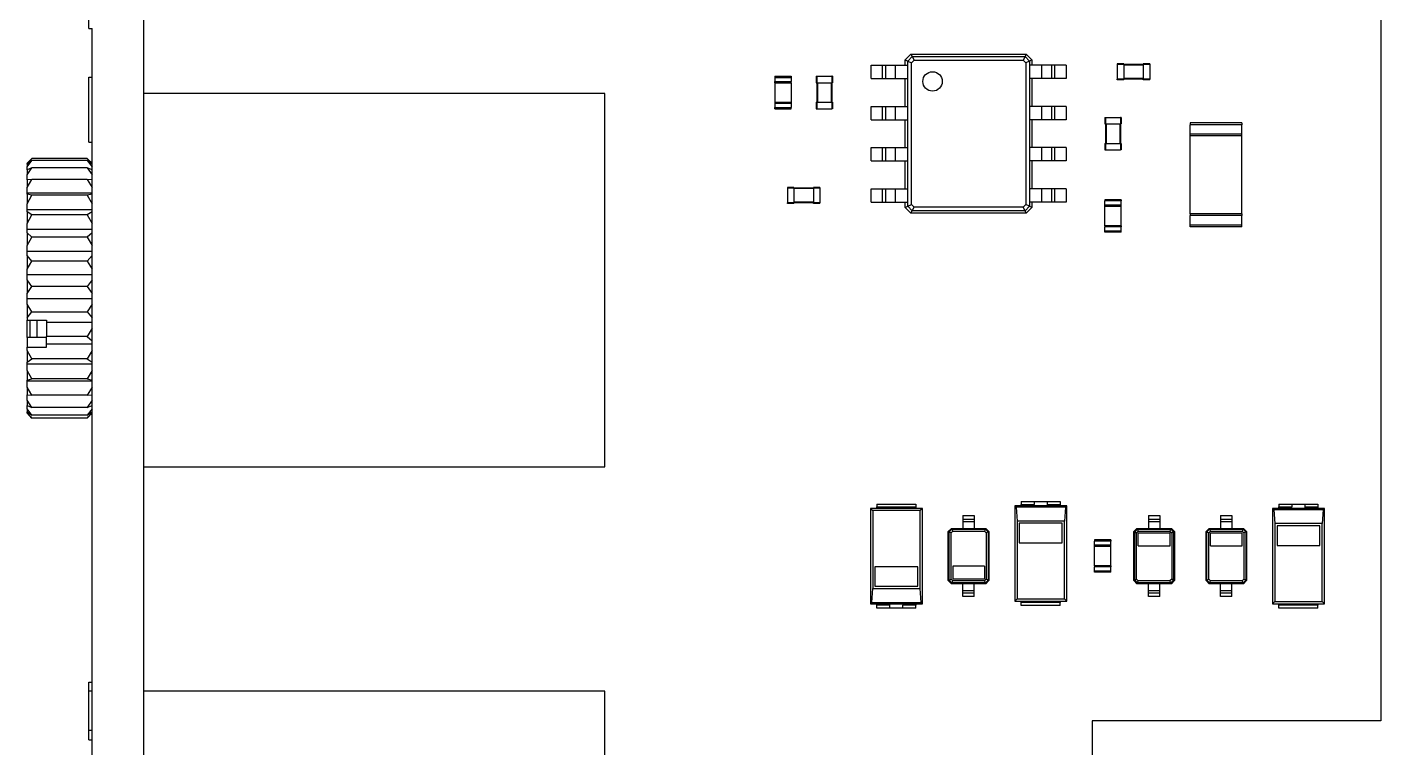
# Model space of a CAD drawing. Extents: x 437 to 795, y 364 to 621.
# Drawn here: x 711.6 to 795, y 448 to 492.4 of the extents above; entities that cross this region are included whole.
import ezdxf

# ---------------------------------------------------------------- set-up
doc = ezdxf.new("R2010")
doc.units = 0
doc.layers.get('0').update_dxf_attribs({"linetype": 'CONTINUOUS'})

msp = doc.modelspace()

# ---------------------------------------------------------------- linework, layer by layer
at = {"color": 7, "linetype": 'CONTINUOUS'}
for p, q in [((718.757, 364.345), (718.757, 621.345)), ((794.957, 594.445), (794.957, 449.665)), ((715.357, 492.345), (715.357, 493.345)), ((715.357, 492.345), (715.557, 492.345)), ((715.557, 370.845), (715.557, 492.345)), ((765.657, 490.41), (766.007, 490.76)), ((765.657, 490.41), (765.807, 490.335)), ((765.657, 490.08), (765.657, 490.41)), ((765.807, 490.335), (766.082, 490.61)), ((766.007, 490.76), (773.107, 490.76)), ((766.007, 490.76), (766.082, 490.61)), ((766.082, 490.61), (773.032, 490.61)), ((766.082, 490.61), (766.197, 490.38)), ((773.032, 490.61), (772.917, 490.38)), ((773.107, 490.76), (773.032, 490.61)), ((773.032, 490.61), (773.307, 490.335)), ((773.107, 490.76), (773.457, 490.41)), ((773.457, 490.41), (773.307, 490.335)), ((773.457, 490.41), (773.457, 490.08)), ((763.557, 489.26), (763.557, 490.08)), ((763.557, 490.08), (764.257, 490.08)), ((764.257, 489.26), (764.257, 490.08)), ((764.257, 490.08), (764.457, 490.08)), ((764.457, 489.26), (764.457, 490.08)), ((764.457, 490.08), (765.057, 490.08)), ((765.057, 489.26), (765.057, 490.08)), ((765.057, 490.08), (765.657, 490.08)), ((765.657, 490.08), (765.807, 490.08)), ((765.807, 490.335), (766.036, 490.22)), ((765.807, 490.08), (765.807, 490.335)), ((765.807, 489.26), (765.807, 490.08)), ((766.036, 490.22), (766.197, 490.38)), ((766.036, 481.5), (766.036, 490.22)), ((766.197, 490.38), (772.917, 490.38)), ((772.917, 490.38), (773.077, 490.22)), ((773.307, 490.335), (773.077, 490.22)), ((773.077, 490.22), (773.077, 481.5)), ((773.307, 490.335), (773.307, 490.08)), ((773.307, 490.08), (773.307, 489.26)), ((773.457, 490.08), (773.307, 490.08)), ((774.057, 490.08), (773.457, 490.08)), ((774.057, 490.08), (774.057, 489.26)), ((774.657, 490.08), (774.057, 490.08)), ((774.657, 490.08), (774.657, 489.26)), ((774.857, 490.08), (774.657, 490.08)), ((774.857, 490.08), (774.857, 489.26)), ((775.557, 490.08), (774.857, 490.08)), ((775.557, 490.08), (775.557, 489.26)), ((778.717, 490.17), (778.717, 490.13)), ((779.117, 490.17), (778.717, 490.17)), ((778.717, 490.13), (778.717, 489.21)), ((779.117, 490.13), (778.717, 490.13)), ((779.117, 490.17), (779.117, 490.13)), ((779.117, 490.13), (779.117, 489.21)), ((780.317, 490.13), (779.117, 490.13)), ((780.317, 490.09), (779.117, 490.09)), ((780.317, 490.17), (780.317, 490.13)), ((780.717, 490.17), (780.317, 490.17)), ((780.717, 490.13), (780.317, 490.13)), ((780.317, 490.13), (780.317, 489.21)), ((780.717, 490.17), (780.717, 490.13)), ((780.717, 490.13), (780.717, 489.21)), ((715.357, 485.335), (715.357, 489.335)), ((715.357, 489.335), (715.557, 489.335)), ((757.627, 489.4), (758.627, 489.4)), ((757.627, 489.4), (757.627, 489.33)), ((757.627, 489.33), (758.627, 489.33)), ((757.627, 489.33), (757.627, 489.07)), ((757.627, 489), (757.627, 489.07)), ((757.627, 489.07), (758.627, 489.07)), ((757.627, 489), (757.627, 487.8)), ((757.627, 489), (758.627, 489)), ((758.627, 489.4), (758.627, 489.33)), ((758.627, 489.33), (758.627, 489.07)), ((758.627, 489), (758.627, 489.07)), ((758.627, 489), (758.627, 487.8)), ((760.167, 489.4), (760.167, 489)), ((760.167, 489.4), (760.207, 489.4)), ((760.167, 489), (760.207, 489)), ((760.207, 489.4), (760.207, 489)), ((760.207, 489.4), (761.127, 489.4)), ((760.207, 489), (761.127, 489)), ((760.207, 489), (760.207, 487.8)), ((760.247, 489), (760.247, 487.8)), ((761.087, 489), (761.087, 487.8)), ((761.127, 489.4), (761.127, 489)), ((761.167, 489.4), (761.127, 489.4)), ((761.167, 489), (761.127, 489)), ((761.127, 489), (761.127, 487.8)), ((761.167, 489.4), (761.167, 489)), ((763.557, 489.26), (764.257, 489.26)), ((764.257, 489.26), (764.457, 489.26)), ((764.457, 489.26), (765.057, 489.26)), ((765.057, 489.26), (765.657, 489.26)), ((765.657, 489.26), (765.807, 489.26)), ((765.657, 487.54), (765.657, 489.26)), ((765.807, 487.54), (765.807, 489.26)), ((773.307, 489.26), (773.307, 487.54)), ((773.457, 489.26), (773.307, 489.26)), ((774.057, 489.26), (773.457, 489.26)), ((773.457, 489.26), (773.457, 487.54)), ((774.657, 489.26), (774.057, 489.26)), ((774.857, 489.26), (774.657, 489.26)), ((775.557, 489.26), (774.857, 489.26)), ((778.717, 489.17), (778.717, 489.21)), ((779.117, 489.21), (778.717, 489.21)), ((779.117, 489.17), (778.717, 489.17)), ((780.317, 489.25), (779.117, 489.25)), ((779.117, 489.17), (779.117, 489.21)), ((780.317, 489.21), (779.117, 489.21)), ((780.317, 489.17), (780.317, 489.21)), ((780.717, 489.21), (780.317, 489.21)), ((780.717, 489.17), (780.317, 489.17)), ((780.717, 489.17), (780.717, 489.21)), ((747.157, 488.335), (718.757, 488.335)), ((747.157, 465.335), (747.157, 488.335)), ((757.627, 487.8), (758.627, 487.8)), ((757.627, 487.8), (757.627, 487.73)), ((757.627, 487.73), (757.627, 487.47)), ((757.627, 487.73), (758.627, 487.73)), ((757.627, 487.4), (757.627, 487.47)), ((757.627, 487.47), (758.627, 487.47)), ((757.627, 487.4), (758.627, 487.4)), ((758.627, 487.8), (758.627, 487.73)), ((758.627, 487.73), (758.627, 487.47)), ((758.627, 487.4), (758.627, 487.47)), ((760.167, 487.8), (760.167, 487.4)), ((760.167, 487.8), (760.207, 487.8)), ((760.167, 487.4), (760.207, 487.4)), ((760.207, 487.8), (760.207, 487.4)), ((760.207, 487.8), (761.127, 487.8)), ((760.207, 487.4), (761.127, 487.4)), ((761.127, 487.8), (761.127, 487.4)), ((761.167, 487.8), (761.127, 487.8)), ((761.167, 487.4), (761.127, 487.4)), ((761.167, 487.8), (761.167, 487.4)), ((763.557, 486.72), (763.557, 487.54)), ((763.557, 487.54), (764.257, 487.54)), ((764.257, 486.72), (764.257, 487.54)), ((764.257, 487.54), (764.457, 487.54)), ((764.457, 486.72), (764.457, 487.54)), ((764.457, 487.54), (765.057, 487.54)), ((765.057, 486.72), (765.057, 487.54)), ((765.057, 487.54), (765.657, 487.54)), ((765.657, 487.54), (765.807, 487.54)), ((765.807, 486.72), (765.807, 487.54)), ((773.307, 487.54), (773.307, 486.72)), ((773.457, 487.54), (773.307, 487.54)), ((774.057, 487.54), (773.457, 487.54)), ((774.057, 487.54), (774.057, 486.72)), ((774.657, 487.54), (774.057, 487.54)), ((774.657, 487.54), (774.657, 486.72)), ((774.857, 487.54), (774.657, 487.54)), ((774.857, 487.54), (774.857, 486.72)), ((775.557, 487.54), (774.857, 487.54)), ((775.557, 487.54), (775.557, 486.72)), ((763.557, 486.72), (764.257, 486.72)), ((764.257, 486.72), (764.457, 486.72)), ((764.457, 486.72), (765.057, 486.72)), ((765.057, 486.72), (765.657, 486.72)), ((765.657, 486.72), (765.807, 486.72)), ((765.657, 485), (765.657, 486.72)), ((765.807, 485), (765.807, 486.72)), ((773.307, 486.72), (773.307, 485)), ((773.457, 486.72), (773.307, 486.72)), ((774.057, 486.72), (773.457, 486.72)), ((773.457, 486.72), (773.457, 485)), ((774.657, 486.72), (774.057, 486.72)), ((774.857, 486.72), (774.657, 486.72)), ((775.557, 486.72), (774.857, 486.72)), ((777.947, 486.86), (777.947, 486.46)), ((777.947, 486.86), (777.987, 486.86)), ((777.947, 486.46), (777.987, 486.46)), ((777.987, 486.86), (777.987, 486.46)), ((777.987, 486.86), (778.907, 486.86)), ((777.987, 486.46), (778.907, 486.46)), ((777.987, 486.46), (777.987, 485.26)), ((778.027, 486.46), (778.027, 485.26)), ((778.867, 486.46), (778.867, 485.26)), ((778.907, 486.86), (778.907, 486.46)), ((778.947, 486.86), (778.907, 486.86)), ((778.947, 486.46), (778.907, 486.46)), ((778.907, 486.46), (778.907, 485.26)), ((778.947, 486.86), (778.947, 486.46)), ((783.197, 486.52), (783.197, 486.41)), ((786.397, 486.52), (783.197, 486.52)), ((786.397, 486.41), (783.197, 486.41)), ((783.197, 485.83), (783.197, 486.41)), ((786.397, 486.52), (786.397, 486.41)), ((786.397, 485.83), (786.397, 486.41)), ((783.197, 485.72), (783.197, 485.83)), ((786.397, 485.83), (783.197, 485.83)), ((783.197, 480.92), (783.197, 485.72)), ((786.397, 485.72), (783.197, 485.72)), ((786.397, 485.72), (786.397, 485.83)), ((786.397, 480.92), (786.397, 485.72)), ((715.357, 485.335), (715.557, 485.335)), ((763.557, 484.18), (763.557, 485)), ((763.557, 485), (764.257, 485)), ((764.257, 484.18), (764.257, 485)), ((764.257, 485), (764.457, 485)), ((764.457, 484.18), (764.457, 485)), ((764.457, 485), (765.057, 485)), ((765.057, 484.18), (765.057, 485)), ((765.057, 485), (765.657, 485)), ((765.657, 485), (765.807, 485)), ((765.807, 484.18), (765.807, 485)), ((773.307, 485), (773.307, 484.18)), ((773.457, 485), (773.307, 485)), ((774.057, 485), (773.457, 485)), ((774.057, 485), (774.057, 484.18)), ((774.657, 485), (774.057, 485)), ((774.657, 485), (774.657, 484.18)), ((774.857, 485), (774.657, 485)), ((774.857, 485), (774.857, 484.18)), ((775.557, 485), (774.857, 485)), ((775.557, 485), (775.557, 484.18)), ((777.947, 485.26), (777.947, 484.86)), ((777.947, 485.26), (777.987, 485.26)), ((777.947, 484.86), (777.987, 484.86)), ((777.987, 485.26), (777.987, 484.86)), ((777.987, 485.26), (778.907, 485.26)), ((777.987, 484.86), (778.907, 484.86)), ((778.907, 485.26), (778.907, 484.86)), ((778.947, 485.26), (778.907, 485.26)), ((778.947, 484.86), (778.907, 484.86)), ((778.947, 485.26), (778.947, 484.86)), ((711.557, 484.028), (711.857, 484.334)), ((711.786, 484.265), (711.557, 484.035)), ((711.557, 483.815), (711.857, 484.2)), ((711.857, 484.2), (711.557, 483.971)), ((711.557, 484.035), (711.557, 484.028)), ((711.557, 483.971), (711.557, 484.028)), ((711.557, 483.971), (711.557, 483.815)), ((711.557, 483.632), (711.557, 483.815)), ((711.557, 483.315), (711.857, 483.763)), ((711.857, 483.763), (711.557, 483.632)), ((715.257, 484.334), (711.857, 484.334)), ((715.257, 484.2), (711.857, 484.2)), ((715.257, 483.763), (711.857, 483.763)), ((715.257, 484.334), (715.557, 484.028)), ((715.257, 484.2), (715.557, 483.815)), ((715.557, 483.971), (715.257, 484.2)), ((715.257, 483.763), (715.557, 483.315)), ((715.557, 483.632), (715.257, 483.763)), ((715.557, 484.035), (715.327, 484.265)), ((763.557, 484.18), (764.257, 484.18)), ((764.257, 484.18), (764.457, 484.18)), ((764.457, 484.18), (765.057, 484.18)), ((765.057, 484.18), (765.657, 484.18)), ((765.657, 484.18), (765.807, 484.18)), ((765.657, 482.46), (765.657, 484.18)), ((765.807, 482.46), (765.807, 484.18)), ((773.307, 484.18), (773.307, 482.46)), ((773.457, 484.18), (773.307, 484.18)), ((774.057, 484.18), (773.457, 484.18)), ((773.457, 484.18), (773.457, 482.46)), ((774.657, 484.18), (774.057, 484.18)), ((774.857, 484.18), (774.657, 484.18)), ((775.557, 484.18), (774.857, 484.18)), ((711.557, 483.632), (711.557, 483.315)), ((711.557, 483.013), (711.557, 483.315)), ((711.557, 482.547), (711.857, 483.041)), ((711.857, 483.041), (711.557, 483.013)), ((711.557, 483.013), (711.557, 482.547)), ((715.257, 483.041), (711.857, 483.041)), ((715.257, 483.041), (715.557, 482.547)), ((715.557, 483.013), (715.257, 483.041)), ((711.557, 482.191), (711.557, 482.547)), ((715.557, 482.191), (711.557, 482.191)), ((711.557, 482.137), (711.557, 482.191)), ((711.857, 482.062), (711.557, 482.137)), ((711.557, 482.137), (711.557, 481.54)), ((711.557, 481.54), (711.857, 482.062)), ((715.257, 482.062), (711.857, 482.062)), ((715.557, 482.137), (715.257, 482.062)), ((715.257, 482.062), (715.557, 481.54)), ((758.397, 482.55), (758.397, 482.51)), ((758.797, 482.55), (758.397, 482.55)), ((758.797, 482.51), (758.397, 482.51)), ((758.397, 482.51), (758.397, 481.59)), ((758.797, 482.55), (758.797, 482.51)), ((758.797, 482.51), (758.797, 481.59)), ((759.997, 482.51), (758.797, 482.51)), ((759.997, 482.47), (758.797, 482.47)), ((759.997, 482.55), (759.997, 482.51)), ((760.397, 482.55), (759.997, 482.55)), ((760.397, 482.51), (759.997, 482.51)), ((759.997, 482.51), (759.997, 481.59)), ((760.397, 482.55), (760.397, 482.51)), ((760.397, 482.51), (760.397, 481.59)), ((763.557, 481.64), (763.557, 482.46)), ((763.557, 482.46), (764.257, 482.46)), ((764.257, 481.64), (764.257, 482.46)), ((764.257, 482.46), (764.457, 482.46)), ((764.457, 481.64), (764.457, 482.46)), ((764.457, 482.46), (765.057, 482.46)), ((765.057, 481.64), (765.057, 482.46)), ((765.057, 482.46), (765.657, 482.46)), ((765.657, 482.46), (765.807, 482.46)), ((765.807, 481.64), (765.807, 482.46)), ((773.307, 482.46), (773.307, 481.64)), ((773.457, 482.46), (773.307, 482.46)), ((774.057, 482.46), (773.457, 482.46)), ((774.057, 482.46), (774.057, 481.64)), ((774.657, 482.46), (774.057, 482.46)), ((774.657, 482.46), (774.657, 481.64)), ((774.857, 482.46), (774.657, 482.46)), ((774.857, 482.46), (774.857, 481.64)), ((775.557, 482.46), (774.857, 482.46)), ((775.557, 482.46), (775.557, 481.64)), ((711.557, 481.165), (711.557, 481.54)), ((758.797, 481.59), (758.397, 481.59)), ((758.397, 481.55), (758.397, 481.59)), ((758.797, 481.55), (758.397, 481.55)), ((759.997, 481.63), (758.797, 481.63)), ((758.797, 481.55), (758.797, 481.59)), ((759.997, 481.59), (758.797, 481.59)), ((759.997, 481.55), (759.997, 481.59)), ((760.397, 481.59), (759.997, 481.59)), ((760.397, 481.55), (759.997, 481.55)), ((760.397, 481.55), (760.397, 481.59)), ((763.557, 481.64), (764.257, 481.64)), ((764.257, 481.64), (764.457, 481.64)), ((764.457, 481.64), (765.057, 481.64)), ((765.057, 481.64), (765.657, 481.64)), ((765.657, 481.64), (765.807, 481.64)), ((765.657, 481.31), (765.657, 481.64)), ((765.657, 481.31), (765.807, 481.385)), ((766.007, 480.96), (765.657, 481.31)), ((765.807, 481.385), (765.807, 481.64)), ((765.807, 481.385), (766.036, 481.5)), ((766.082, 481.11), (765.807, 481.385)), ((766.197, 481.339), (766.036, 481.5)), ((766.082, 481.11), (766.197, 481.339)), ((772.917, 481.339), (766.197, 481.339)), ((773.077, 481.5), (772.917, 481.339)), ((773.032, 481.11), (772.917, 481.339)), ((773.307, 481.385), (773.032, 481.11)), ((773.307, 481.385), (773.077, 481.5)), ((773.457, 481.31), (773.107, 480.96)), ((773.307, 481.64), (773.307, 481.385)), ((773.457, 481.64), (773.307, 481.64)), ((773.457, 481.31), (773.307, 481.385)), ((774.057, 481.64), (773.457, 481.64)), ((773.457, 481.64), (773.457, 481.31)), ((774.657, 481.64), (774.057, 481.64)), ((774.857, 481.64), (774.657, 481.64)), ((775.557, 481.64), (774.857, 481.64)), ((777.947, 481.78), (777.947, 481.71)), ((778.947, 481.78), (777.947, 481.78)), ((778.947, 481.71), (777.947, 481.71)), ((777.947, 481.45), (777.947, 481.71)), ((777.947, 481.38), (777.947, 481.45)), ((778.947, 481.45), (777.947, 481.45)), ((777.947, 480.18), (777.947, 481.38)), ((778.947, 481.38), (777.947, 481.38)), ((778.947, 481.78), (778.947, 481.71)), ((778.947, 481.45), (778.947, 481.71)), ((778.947, 481.38), (778.947, 481.45)), ((778.947, 480.18), (778.947, 481.38)), ((715.557, 481.165), (711.557, 481.165)), ((711.557, 481.038), (711.557, 481.165)), ((711.857, 480.862), (711.557, 481.038)), ((711.557, 481.038), (711.557, 480.333)), ((711.557, 480.333), (711.857, 480.862)), ((715.257, 480.862), (711.857, 480.862)), ((715.557, 481.038), (715.257, 480.862)), ((715.257, 480.862), (715.557, 480.333)), ((766.007, 480.96), (766.082, 481.11)), ((773.107, 480.96), (766.007, 480.96)), ((773.032, 481.11), (766.082, 481.11)), ((773.107, 480.96), (773.032, 481.11)), ((783.197, 480.92), (783.197, 480.81)), ((786.397, 480.92), (783.197, 480.92)), ((786.397, 480.81), (783.197, 480.81)), ((783.197, 480.23), (783.197, 480.81)), ((786.397, 480.92), (786.397, 480.81)), ((786.397, 480.23), (786.397, 480.81)), ((711.557, 479.952), (711.557, 480.333)), ((715.557, 479.952), (711.557, 479.952)), ((711.557, 479.758), (711.557, 479.952)), ((711.857, 479.488), (711.557, 479.758)), ((711.557, 479.758), (711.557, 478.972)), ((715.557, 479.758), (715.257, 479.488)), ((777.947, 480.18), (777.947, 480.11)), ((778.947, 480.18), (777.947, 480.18)), ((778.947, 480.11), (777.947, 480.11)), ((777.947, 479.85), (777.947, 480.11)), ((778.947, 479.85), (777.947, 479.85)), ((777.947, 479.78), (777.947, 479.85)), ((778.947, 479.78), (777.947, 479.78)), ((778.947, 480.18), (778.947, 480.11)), ((778.947, 479.85), (778.947, 480.11)), ((778.947, 479.78), (778.947, 479.85)), ((786.397, 480.23), (783.197, 480.23)), ((783.197, 480.12), (783.197, 480.23)), ((786.397, 480.12), (783.197, 480.12)), ((786.397, 480.12), (786.397, 480.23)), ((711.557, 478.972), (711.857, 479.488)), ((711.557, 478.601), (711.557, 478.972)), ((715.257, 479.488), (711.857, 479.488)), ((715.257, 479.488), (715.557, 478.972)), ((715.557, 478.601), (711.557, 478.601)), ((711.557, 478.347), (711.557, 478.601)), ((711.857, 477.993), (711.557, 478.347)), ((711.557, 478.347), (711.557, 477.51)), ((711.557, 477.51), (711.857, 477.993)), ((715.257, 477.993), (711.857, 477.993)), ((715.557, 478.347), (715.257, 477.993)), ((715.257, 477.993), (715.557, 477.51)), ((711.557, 477.163), (711.557, 477.51)), ((715.557, 477.163), (711.557, 477.163)), ((711.557, 476.858), (711.557, 477.163)), ((711.857, 476.434), (711.557, 476.858)), ((711.557, 476.858), (711.557, 476.003)), ((711.557, 476.003), (711.857, 476.434)), ((715.257, 476.434), (711.857, 476.434)), ((715.557, 476.858), (715.257, 476.434)), ((715.257, 476.434), (715.557, 476.003)), ((711.557, 475.693), (711.557, 476.003)), ((711.557, 475.693), (715.557, 475.693)), ((711.557, 475.349), (711.557, 475.693)), ((711.857, 474.872), (711.557, 475.349)), ((711.557, 475.349), (711.557, 474.508)), ((711.557, 474.508), (711.857, 474.872)), ((711.857, 474.872), (715.257, 474.872)), ((715.557, 475.349), (715.257, 474.872)), ((715.257, 474.872), (715.557, 474.508)), ((711.557, 474.508), (711.557, 474.372)), ((711.557, 474.372), (712.757, 474.372)), ((711.557, 473.297), (711.557, 474.372)), ((711.757, 473.297), (711.757, 474.372)), ((712.157, 474.372), (712.157, 473.297)), ((712.757, 474.372), (712.757, 474.247)), ((712.757, 474.247), (715.557, 474.247)), ((712.757, 474.247), (712.757, 473.366)), ((715.557, 473.878), (715.257, 473.366)), ((712.757, 473.297), (711.557, 473.297)), ((711.557, 473.297), (711.557, 472.7)), ((715.257, 473.366), (712.757, 473.366)), ((712.757, 472.882), (712.757, 473.366)), ((715.557, 472.882), (712.757, 472.882)), ((712.757, 472.7), (712.757, 472.882)), ((715.257, 473.366), (715.557, 473.084)), ((711.557, 472.502), (711.557, 472.7)), ((711.557, 472.7), (712.757, 472.7)), ((711.857, 471.973), (711.557, 472.502)), ((711.557, 472.502), (711.557, 471.785)), ((715.557, 472.502), (715.257, 471.973)), ((711.557, 471.785), (711.857, 471.973)), ((711.557, 471.649), (711.557, 471.785)), ((715.557, 471.649), (711.557, 471.649)), ((711.557, 471.273), (711.557, 471.649)), ((711.857, 470.749), (711.557, 471.273)), ((711.557, 471.273), (711.557, 470.66)), ((715.257, 471.973), (711.857, 471.973)), ((715.257, 471.973), (715.557, 471.785)), ((715.557, 471.273), (715.257, 470.749)), ((711.557, 470.66), (711.857, 470.749)), ((711.557, 470.597), (711.557, 470.66)), ((715.557, 470.597), (711.557, 470.597)), ((711.557, 470.238), (711.557, 470.597)), ((715.257, 470.749), (711.857, 470.749)), ((715.257, 470.749), (715.557, 470.66)), ((711.857, 469.739), (711.557, 470.238)), ((711.557, 470.238), (711.557, 469.754)), ((711.557, 469.754), (711.857, 469.739)), ((711.557, 469.438), (711.557, 469.754)), ((715.257, 469.739), (711.857, 469.739)), ((715.557, 470.238), (715.257, 469.739)), ((715.257, 469.739), (715.557, 469.754)), ((711.857, 468.982), (711.557, 469.438)), ((711.557, 469.438), (711.557, 469.101)), ((711.557, 469.101), (711.857, 468.982)), ((711.557, 468.902), (711.557, 469.101)), ((711.857, 468.509), (711.557, 468.902)), ((711.557, 468.902), (711.557, 468.725)), ((711.557, 468.725), (711.857, 468.509)), ((711.557, 468.653), (711.557, 468.725)), ((715.257, 468.982), (711.857, 468.982)), ((715.557, 469.438), (715.257, 468.982)), ((715.257, 468.982), (715.557, 469.101)), ((715.557, 468.902), (715.257, 468.509)), ((715.257, 468.509), (715.557, 468.725)), ((711.857, 468.335), (711.557, 468.653)), ((711.557, 468.653), (711.557, 468.635)), ((711.557, 468.635), (711.786, 468.405)), ((711.788, 468.406), (711.857, 468.335)), ((715.257, 468.509), (711.857, 468.509)), ((715.257, 468.335), (711.857, 468.335)), ((715.557, 468.653), (715.257, 468.335)), ((715.257, 468.335), (715.326, 468.406)), ((715.327, 468.405), (715.557, 468.635)), ((718.757, 465.335), (747.157, 465.335)), ((763.912, 463.025), (766.312, 463.025)), ((763.912, 463.025), (763.912, 462.851)), ((766.312, 463.025), (766.312, 462.851)), ((772.402, 462.925), (772.402, 457.045)), ((772.402, 462.925), (772.485, 462.842)), ((775.602, 462.925), (772.402, 462.925)), ((772.802, 463.185), (772.802, 463.011)), ((772.802, 463.185), (773.602, 463.185)), ((772.802, 463.011), (773.602, 463.011)), ((772.802, 462.925), (772.802, 463.011)), ((773.602, 463.185), (773.602, 463.011)), ((773.602, 463.185), (774.402, 463.185)), ((773.602, 462.925), (773.602, 463.011)), ((774.402, 463.185), (774.402, 463.011)), ((774.402, 463.185), (775.202, 463.185)), ((774.402, 463.011), (775.202, 463.011)), ((774.402, 463.011), (774.402, 462.925)), ((775.202, 463.185), (775.202, 463.011)), ((775.202, 463.011), (775.202, 462.925)), ((775.602, 462.925), (775.519, 462.842)), ((775.602, 457.045), (775.602, 462.925)), ((788.677, 463.025), (788.677, 462.851)), ((788.677, 463.025), (789.477, 463.025)), ((789.477, 463.025), (789.477, 462.851)), ((789.477, 463.025), (790.277, 463.025)), ((790.277, 463.025), (790.277, 462.851)), ((790.277, 463.025), (791.077, 463.025)), ((791.077, 463.025), (791.077, 462.851)), ((763.512, 462.765), (763.651, 462.626)), ((766.712, 462.765), (763.512, 462.765)), ((763.512, 462.765), (763.512, 456.885)), ((766.573, 462.626), (763.651, 462.626)), ((763.651, 462.626), (763.651, 457.824)), ((763.912, 462.765), (763.912, 462.851)), ((763.912, 462.851), (766.312, 462.851)), ((766.312, 462.851), (766.312, 462.765)), ((766.712, 462.765), (766.573, 462.626)), ((766.573, 457.824), (766.573, 462.626)), ((766.712, 456.885), (766.712, 462.765)), ((769.207, 462.325), (769.907, 462.325)), ((769.207, 462.325), (769.207, 462.105)), ((769.207, 462.105), (769.907, 462.105)), ((769.207, 462.105), (769.207, 461.965)), ((769.907, 462.325), (769.907, 462.105)), ((769.907, 462.105), (769.907, 461.965)), ((772.485, 462.842), (772.541, 461.986)), ((775.519, 462.842), (772.485, 462.842)), ((775.519, 462.842), (775.463, 461.986)), ((780.637, 462.325), (781.337, 462.325)), ((780.637, 462.325), (780.637, 462.105)), ((780.637, 462.105), (781.337, 462.105)), ((780.637, 462.105), (780.637, 461.965)), ((781.337, 462.325), (781.337, 462.105)), ((781.337, 462.105), (781.337, 461.965)), ((785.082, 462.325), (785.782, 462.325)), ((785.082, 462.325), (785.082, 462.105)), ((785.082, 462.105), (785.782, 462.105)), ((785.082, 462.105), (785.082, 461.965)), ((785.782, 462.325), (785.782, 462.105)), ((785.782, 462.105), (785.782, 461.965)), ((788.277, 462.765), (788.277, 456.885)), ((788.277, 462.765), (788.36, 462.682)), ((791.477, 462.765), (788.277, 462.765)), ((788.36, 462.682), (788.416, 461.826)), ((791.394, 462.682), (788.36, 462.682)), ((788.677, 462.851), (789.477, 462.851)), ((788.677, 462.765), (788.677, 462.851)), ((789.477, 462.765), (789.477, 462.851)), ((790.277, 462.851), (790.277, 462.765)), ((790.277, 462.851), (791.077, 462.851)), ((791.077, 462.851), (791.077, 462.765)), ((791.394, 462.682), (791.338, 461.826)), ((791.477, 462.765), (791.394, 462.682)), ((791.477, 456.885), (791.477, 462.765)), ((768.307, 461.335), (768.497, 461.525)), ((768.307, 461.335), (768.357, 461.31)), ((768.307, 458.315), (768.307, 461.335)), ((768.357, 461.31), (768.522, 461.475)), ((768.357, 461.31), (768.476, 461.25)), ((768.357, 458.34), (768.357, 461.31)), ((768.476, 461.25), (768.581, 461.355)), ((768.476, 458.4), (768.476, 461.25)), ((768.497, 461.525), (768.522, 461.475)), ((768.497, 461.525), (769.207, 461.525)), ((768.522, 461.475), (769.207, 461.475)), ((768.522, 461.475), (768.581, 461.355)), ((768.581, 461.355), (770.532, 461.355)), ((769.207, 461.965), (769.907, 461.965)), ((769.207, 461.965), (769.207, 461.525)), ((769.207, 461.525), (769.207, 461.475)), ((769.207, 461.525), (769.907, 461.525)), ((769.207, 461.475), (769.907, 461.475)), ((769.907, 461.965), (769.907, 461.525)), ((769.907, 461.525), (769.907, 461.475)), ((769.907, 461.525), (770.617, 461.525)), ((769.907, 461.475), (770.592, 461.475)), ((770.592, 461.475), (770.532, 461.355)), ((770.532, 461.355), (770.637, 461.25)), ((770.617, 461.525), (770.592, 461.475)), ((770.592, 461.475), (770.757, 461.31)), ((770.617, 461.525), (770.807, 461.335)), ((770.757, 461.31), (770.637, 461.25)), ((770.637, 461.25), (770.637, 458.4)), ((770.807, 461.335), (770.757, 461.31)), ((770.757, 461.31), (770.757, 458.34)), ((770.807, 461.335), (770.807, 458.315)), ((772.541, 461.986), (772.541, 457.184)), ((775.463, 461.986), (772.541, 461.986)), ((775.323, 461.847), (772.68, 461.847)), ((772.68, 461.847), (772.68, 460.647)), ((775.323, 460.647), (775.323, 461.847)), ((775.463, 457.184), (775.463, 461.986)), ((779.737, 461.335), (779.927, 461.525)), ((779.737, 458.315), (779.737, 461.335)), ((779.737, 461.335), (779.787, 461.31)), ((779.787, 461.31), (779.952, 461.475)), ((779.787, 461.31), (779.906, 461.25)), ((779.787, 458.34), (779.787, 461.31)), ((779.906, 461.25), (780.011, 461.355)), ((779.906, 458.4), (779.906, 461.25)), ((779.927, 461.525), (779.952, 461.475)), ((779.927, 461.525), (780.637, 461.525)), ((779.952, 461.475), (780.637, 461.475)), ((779.952, 461.475), (780.011, 461.355)), ((780.006, 461.255), (781.967, 461.255)), ((780.006, 460.455), (780.006, 461.255)), ((780.011, 461.355), (781.962, 461.355)), ((780.637, 461.965), (781.337, 461.965)), ((780.637, 461.965), (780.637, 461.525)), ((780.637, 461.525), (781.337, 461.525)), ((780.637, 461.525), (780.637, 461.475)), ((780.637, 461.475), (781.337, 461.475)), ((781.337, 461.965), (781.337, 461.525)), ((781.337, 461.525), (781.337, 461.475)), ((781.337, 461.525), (782.047, 461.525)), ((781.337, 461.475), (782.022, 461.475)), ((782.022, 461.475), (781.962, 461.355)), ((781.962, 461.355), (782.067, 461.25)), ((781.967, 460.455), (781.967, 461.255)), ((782.047, 461.525), (782.022, 461.475)), ((782.022, 461.475), (782.187, 461.31)), ((782.047, 461.525), (782.237, 461.335)), ((782.187, 461.31), (782.067, 461.25)), ((782.067, 461.25), (782.067, 458.4)), ((782.237, 461.335), (782.187, 461.31)), ((782.187, 461.31), (782.187, 458.34)), ((782.237, 461.335), (782.237, 458.315)), ((784.182, 461.335), (784.372, 461.525)), ((784.182, 461.335), (784.232, 461.31)), ((784.182, 458.315), (784.182, 461.335)), ((784.232, 461.31), (784.397, 461.475)), ((784.232, 461.31), (784.351, 461.25)), ((784.232, 458.34), (784.232, 461.31)), ((784.351, 461.25), (784.456, 461.355)), ((784.351, 458.4), (784.351, 461.25)), ((784.372, 461.525), (784.397, 461.475)), ((784.372, 461.525), (785.082, 461.525)), ((784.397, 461.475), (785.082, 461.475)), ((784.397, 461.475), (784.456, 461.355)), ((784.451, 461.255), (786.412, 461.255)), ((784.451, 460.455), (784.451, 461.255)), ((784.456, 461.355), (786.407, 461.355)), ((785.082, 461.965), (785.782, 461.965)), ((785.082, 461.965), (785.082, 461.525)), ((785.082, 461.525), (785.082, 461.475)), ((785.082, 461.525), (785.782, 461.525)), ((785.082, 461.475), (785.782, 461.475)), ((785.782, 461.965), (785.782, 461.525)), ((785.782, 461.525), (785.782, 461.475)), ((785.782, 461.525), (786.492, 461.525)), ((785.782, 461.475), (786.467, 461.475)), ((786.467, 461.475), (786.407, 461.355)), ((786.407, 461.355), (786.512, 461.25)), ((786.412, 460.455), (786.412, 461.255)), ((786.492, 461.525), (786.467, 461.475)), ((786.467, 461.475), (786.632, 461.31)), ((786.492, 461.525), (786.682, 461.335)), ((786.632, 461.31), (786.512, 461.25)), ((786.512, 461.25), (786.512, 458.4)), ((786.682, 461.335), (786.632, 461.31)), ((786.632, 461.31), (786.632, 458.34)), ((786.682, 461.335), (786.682, 458.315)), ((791.338, 461.826), (788.416, 461.826)), ((788.416, 461.826), (788.416, 457.024)), ((791.198, 461.687), (788.555, 461.687)), ((788.555, 461.687), (788.555, 460.487)), ((791.198, 460.487), (791.198, 461.687)), ((791.338, 457.024), (791.338, 461.826)), ((772.68, 460.647), (775.323, 460.647)), ((777.312, 460.825), (777.312, 460.755)), ((778.312, 460.825), (777.312, 460.825)), ((778.312, 460.755), (777.312, 460.755)), ((777.312, 460.495), (777.312, 460.755)), ((777.312, 460.425), (777.312, 460.495)), ((778.312, 460.495), (777.312, 460.495)), ((777.312, 459.225), (777.312, 460.425)), ((778.312, 460.425), (777.312, 460.425)), ((778.312, 460.825), (778.312, 460.755)), ((778.312, 460.495), (778.312, 460.755)), ((778.312, 460.425), (778.312, 460.495)), ((778.312, 459.225), (778.312, 460.425)), ((780.006, 460.455), (781.967, 460.455)), ((784.451, 460.455), (786.412, 460.455)), ((788.555, 460.487), (791.198, 460.487)), ((763.79, 459.163), (763.79, 457.963)), ((766.433, 459.163), (763.79, 459.163)), ((766.433, 457.963), (766.433, 459.163)), ((770.537, 459.194), (768.576, 459.194)), ((768.576, 459.194), (768.576, 458.394)), ((770.537, 459.194), (770.537, 458.394)), ((777.312, 459.225), (777.312, 459.155)), ((778.312, 459.225), (777.312, 459.225)), ((778.312, 459.155), (777.312, 459.155)), ((777.312, 458.895), (777.312, 459.155)), ((778.312, 458.895), (777.312, 458.895)), ((777.312, 458.825), (777.312, 458.895)), ((778.312, 458.825), (777.312, 458.825)), ((778.312, 459.225), (778.312, 459.155)), ((778.312, 458.895), (778.312, 459.155)), ((778.312, 458.825), (778.312, 458.895)), ((763.79, 457.963), (766.433, 457.963)), ((768.307, 458.315), (768.357, 458.34)), ((768.497, 458.125), (768.307, 458.315)), ((768.357, 458.34), (768.476, 458.4)), ((768.522, 458.175), (768.357, 458.34)), ((768.581, 458.294), (768.476, 458.4)), ((768.497, 458.125), (768.522, 458.175)), ((769.207, 458.125), (768.497, 458.125)), ((768.522, 458.175), (768.581, 458.294)), ((769.207, 458.175), (768.522, 458.175)), ((770.537, 458.394), (768.576, 458.394)), ((770.532, 458.294), (768.581, 458.294)), ((769.907, 458.175), (769.207, 458.175)), ((769.207, 458.125), (769.207, 458.175)), ((769.207, 457.685), (769.207, 458.125)), ((769.907, 458.125), (769.207, 458.125)), ((770.592, 458.175), (769.907, 458.175)), ((769.907, 458.125), (769.907, 458.175)), ((770.617, 458.125), (769.907, 458.125)), ((769.907, 457.685), (769.907, 458.125)), ((770.637, 458.4), (770.532, 458.294)), ((770.592, 458.175), (770.532, 458.294)), ((770.757, 458.34), (770.592, 458.175)), ((770.617, 458.125), (770.592, 458.175)), ((770.807, 458.315), (770.617, 458.125)), ((770.757, 458.34), (770.637, 458.4)), ((770.807, 458.315), (770.757, 458.34)), ((779.737, 458.315), (779.787, 458.34)), ((779.927, 458.125), (779.737, 458.315)), ((779.787, 458.34), (779.906, 458.4)), ((779.952, 458.175), (779.787, 458.34)), ((780.011, 458.294), (779.906, 458.4)), ((779.927, 458.125), (779.952, 458.175)), ((780.637, 458.125), (779.927, 458.125)), ((779.952, 458.175), (780.011, 458.294)), ((780.637, 458.175), (779.952, 458.175)), ((781.962, 458.294), (780.011, 458.294)), ((781.337, 458.175), (780.637, 458.175)), ((780.637, 458.125), (780.637, 458.175)), ((781.337, 458.125), (780.637, 458.125)), ((780.637, 457.685), (780.637, 458.125)), ((782.022, 458.175), (781.337, 458.175)), ((781.337, 458.125), (781.337, 458.175)), ((782.047, 458.125), (781.337, 458.125)), ((781.337, 457.685), (781.337, 458.125)), ((782.067, 458.4), (781.962, 458.294)), ((782.022, 458.175), (781.962, 458.294)), ((782.187, 458.34), (782.022, 458.175)), ((782.047, 458.125), (782.022, 458.175)), ((782.237, 458.315), (782.047, 458.125)), ((782.187, 458.34), (782.067, 458.4)), ((782.237, 458.315), (782.187, 458.34)), ((784.182, 458.315), (784.232, 458.34)), ((784.372, 458.125), (784.182, 458.315)), ((784.232, 458.34), (784.351, 458.4)), ((784.397, 458.175), (784.232, 458.34)), ((784.456, 458.294), (784.351, 458.4)), ((784.372, 458.125), (784.397, 458.175)), ((785.082, 458.125), (784.372, 458.125)), ((784.397, 458.175), (784.456, 458.294)), ((785.082, 458.175), (784.397, 458.175)), ((786.407, 458.294), (784.456, 458.294)), ((785.782, 458.175), (785.082, 458.175)), ((785.082, 458.125), (785.082, 458.175)), ((785.082, 457.685), (785.082, 458.125)), ((785.782, 458.125), (785.082, 458.125)), ((786.467, 458.175), (785.782, 458.175)), ((785.782, 458.125), (785.782, 458.175)), ((786.492, 458.125), (785.782, 458.125)), ((785.782, 457.685), (785.782, 458.125)), ((786.512, 458.4), (786.407, 458.294)), ((786.467, 458.175), (786.407, 458.294)), ((786.632, 458.34), (786.467, 458.175)), ((786.492, 458.125), (786.467, 458.175)), ((786.682, 458.315), (786.492, 458.125)), ((786.632, 458.34), (786.512, 458.4)), ((786.682, 458.315), (786.632, 458.34)), ((763.595, 456.968), (763.651, 457.824)), ((763.651, 457.824), (766.573, 457.824)), ((766.629, 456.968), (766.573, 457.824)), ((769.907, 457.685), (769.207, 457.685)), ((769.207, 457.545), (769.207, 457.685)), ((769.907, 457.545), (769.207, 457.545)), ((769.207, 457.325), (769.207, 457.545)), ((769.907, 457.325), (769.207, 457.325)), ((769.907, 457.545), (769.907, 457.685)), ((769.907, 457.325), (769.907, 457.545)), ((772.402, 457.045), (772.541, 457.184)), ((772.402, 457.045), (775.602, 457.045)), ((772.541, 457.184), (775.463, 457.184)), ((772.802, 456.958), (772.802, 457.045)), ((775.202, 457.045), (775.202, 456.958)), ((775.602, 457.045), (775.463, 457.184)), ((781.337, 457.685), (780.637, 457.685)), ((780.637, 457.545), (780.637, 457.685)), ((781.337, 457.545), (780.637, 457.545)), ((780.637, 457.325), (780.637, 457.545)), ((781.337, 457.325), (780.637, 457.325)), ((781.337, 457.545), (781.337, 457.685)), ((781.337, 457.325), (781.337, 457.545)), ((785.782, 457.685), (785.082, 457.685)), ((785.082, 457.545), (785.082, 457.685)), ((785.782, 457.545), (785.082, 457.545)), ((785.082, 457.325), (785.082, 457.545)), ((785.782, 457.325), (785.082, 457.325)), ((785.782, 457.545), (785.782, 457.685)), ((785.782, 457.325), (785.782, 457.545)), ((763.512, 456.885), (763.595, 456.968)), ((763.512, 456.885), (766.712, 456.885)), ((763.595, 456.968), (766.629, 456.968)), ((763.912, 456.798), (763.912, 456.885)), ((764.712, 456.798), (763.912, 456.798)), ((763.912, 456.625), (763.912, 456.798)), ((764.712, 456.625), (763.912, 456.625)), ((764.712, 456.798), (764.712, 456.885)), ((764.712, 456.625), (764.712, 456.798)), ((765.512, 456.625), (764.712, 456.625)), ((765.512, 456.885), (765.512, 456.798)), ((765.512, 456.625), (765.512, 456.798)), ((766.312, 456.798), (765.512, 456.798)), ((766.312, 456.625), (765.512, 456.625)), ((766.312, 456.885), (766.312, 456.798)), ((766.312, 456.625), (766.312, 456.798)), ((766.712, 456.885), (766.629, 456.968)), ((772.802, 456.785), (772.802, 456.958)), ((775.202, 456.958), (772.802, 456.958)), ((775.202, 456.785), (772.802, 456.785)), ((775.202, 456.785), (775.202, 456.958)), ((788.277, 456.885), (788.416, 457.024)), ((788.277, 456.885), (791.477, 456.885)), ((788.416, 457.024), (791.338, 457.024)), ((788.677, 456.798), (788.677, 456.885)), ((788.677, 456.625), (788.677, 456.798)), ((791.077, 456.798), (788.677, 456.798)), ((791.077, 456.625), (788.677, 456.625)), ((791.077, 456.885), (791.077, 456.798)), ((791.077, 456.625), (791.077, 456.798)), ((791.477, 456.885), (791.338, 457.024)), ((715.357, 451.519), (715.357, 452.063)), ((715.357, 452.063), (715.557, 452.063)), ((715.357, 449.105), (715.357, 451.519)), ((715.357, 451.519), (715.557, 451.519)), ((747.157, 451.505), (718.757, 451.505)), ((747.157, 428.505), (747.157, 451.505)), ((777.177, 449.665), (777.177, 438.844)), ((794.957, 449.665), (777.177, 449.665)), ((715.357, 448.505), (715.357, 449.105)), ((715.357, 449.105), (715.557, 449.105)), ((715.357, 448.505), (715.557, 448.505))]:
    msp.add_line(p, q, dxfattribs=at)
msp.add_circle((767.336, 489.08), 0.6, dxfattribs=at)

doc.saveas('drawing.dxf')
